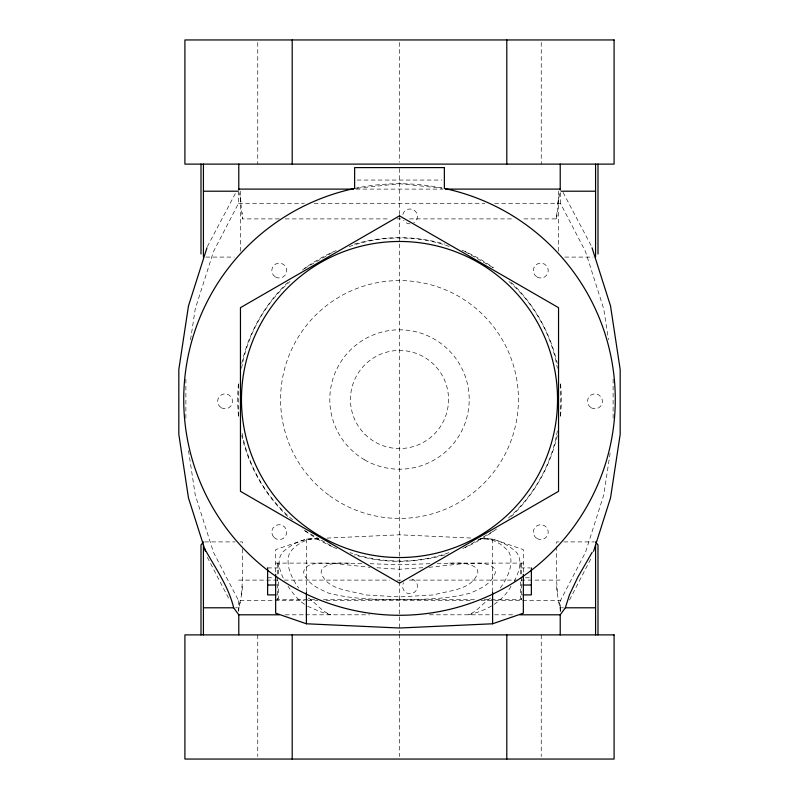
<?xml version="1.0" encoding="UTF-8"?>
<svg xmlns="http://www.w3.org/2000/svg" width="799" height="799" viewBox="0 0 799 799"><rect width="100%" height="100%" fill="white"/><g stroke="black" fill="none" stroke-linecap="round" stroke-linejoin="round"><path stroke-width="0.6" stroke-dasharray="4 3" d="M556.553 218.896L558.791 196.814M556.853 212.644L556.673 218.896L521.008 218.896M241.398 594.865L242.447 580.104L242.447 548.883M242.277 586.356C242.656 596.094 237.842 605.133 238.781 614.801M478.771 539.565L480.389 539.575L480.529 538.556C491.844 538.107 502.701 543.62 509.313 552.728C514.186 564.893 507.245 578.156 500.304 588.094M190.552 339.775L195.226 309.033L213.483 251.595L238.561 203.286L238.561 192.649M610.126 453.063L603.774 494.871L585.517 552.309L560.439 600.618L560.439 611.255M557.472 204.135L560.349 191.211M241.598 368.309C247.32 335.19 264.719 303.66 290.017 281.518M557.382 430.821C551.46 465.038 533.033 497.377 506.466 519.75M240.329 602.186L238.781 607.789L235.595 607.789M336.998 548.773A161.827 161.827 0 0 1 333.682 547.335L320.159 539.535L318.611 539.575L318.471 538.556C307.156 538.107 296.299 543.62 289.687 552.728C284.814 564.893 291.755 578.156 298.696 588.094M514.186 581.402C518.721 572.603 523.585 560.179 515.864 551.65C506.137 543.39 493.542 536.748 480.389 539.575M207.34 246.631L235.925 192.429M569.507 599.959L591.659 557.273M510.99 586.216C502.321 602.326 485.562 611.025 468.314 614.801C478.152 611.235 483.655 601.637 492.593 596.883M304.379 268.584L333.882 251.595M465.318 547.335L494.621 530.416M318.431 538.536L306.407 539.035L275.655 549.632L275.655 575.56M349.173 246.631C381.233 235.106 417.767 235.106 449.827 246.631M448.928 552.658C417.418 563.804 381.582 563.804 350.072 552.658M357.063 188.194L399.5 183.73L441.937 188.194M422.831 567.689L399.5 569.268L376.169 567.689M428.913 567.34L462.301 563.714L476.843 563.135C482.946 563.295 489.907 563.655 494.321 568.459L495.42 572.254C492.474 583.52 480.249 588.753 470.491 593.068C447.34 599.14 423.29 599.58 399.5 599.43C375.71 599.58 351.66 599.14 328.509 593.068C318.751 588.753 306.526 583.52 303.58 572.254L304.679 568.459C309.093 563.655 316.054 563.295 322.157 563.135L336.699 563.714L370.087 567.34M326.961 538.097L399.5 534.801L472.039 538.097M361.837 563.595C349.123 564.464 332.803 559.699 322.127 568.459L321.028 572.254C326.611 590.461 350.122 590.241 365.233 594.925L399.5 596.903L433.767 594.925C448.878 590.241 472.389 590.461 477.972 572.254L476.873 568.459C466.197 559.699 449.877 564.464 437.163 563.595M429.992 563.685L399.5 564.723L369.008 563.685M357.133 180.055L441.867 180.055M355.954 189.103L443.046 189.103M238.561 203.286L304.379 203.286M314.147 203.286L484.853 203.286M494.621 203.286L560.439 203.286L585.517 251.595L603.774 309.033L608.448 339.775M279.241 218.896L242.327 218.896L242.147 212.644M285.223 218.896L389.532 218.896M397.003 218.896L401.997 218.896M409.468 218.896L513.777 218.896M205.882 257.088L234.207 257.088M564.793 257.088L593.118 257.088M204.644 541.912L235.136 541.912M240.01 541.912L242.447 541.912L242.447 543.11M558.99 541.912L556.553 541.912L556.553 580.104L557.602 594.865M563.864 541.912L594.356 541.912M275.655 563.095L349.303 563.095M449.697 563.095L523.345 563.095M277.433 563.834L278.322 563.834L278.322 575.799M521.567 563.834L520.678 563.834L520.678 576.858M267.635 567.909L278.322 567.909M520.678 567.909L530.176 567.909M267.635 577.787L273.578 577.787M525.422 577.787L531.365 577.787M238.561 580.104L279.241 580.104M284.334 580.104L389.612 580.104M397.003 580.104L401.997 580.104M409.388 580.104L516.733 580.104M521.008 580.104L560.439 580.104M277.433 598.97L278.322 598.97L278.322 580.134M521.567 598.97L520.678 598.97L520.678 577.787M275.655 599.719L314.796 599.719M323.515 599.719L475.485 599.719M484.204 599.719L521.567 599.719L521.567 563.095M188.504 450.606L195.226 494.871L213.483 552.309L238.561 600.618L304.379 600.618M307.845 600.618L317.812 600.618M326.192 600.618L472.808 600.618M481.188 600.618L493.402 600.618M494.621 600.618L560.439 600.618M558.671 602.186L560.219 607.789L563.405 607.789M285.223 614.801L304.379 614.801M305.598 614.801L369.597 614.801M429.403 614.801L491.035 614.801M494.621 614.801L513.777 614.801M318.611 539.575C305.458 536.748 292.863 543.39 283.136 551.65C276.015 559.44 279.57 570.965 283.825 579.235M480.638 538.496L492.593 539.035L523.345 549.632L523.345 575.56M465.118 251.595L494.621 268.584M307.515 606.241L320.529 611.824L330.686 614.801C320.848 611.235 315.345 601.637 306.407 596.883M304.379 530.416L317.473 537.977M304.559 604.364C297.717 599.739 292.554 593.008 288.01 586.216M508.983 281.518C534.281 303.66 551.68 335.19 557.402 368.309M292.534 519.75C265.967 497.377 247.54 465.038 241.618 430.821M563.075 192.429L591.659 246.631M207.34 557.273L229.493 599.959M238.651 191.211L241.528 204.135M240.209 196.814L242.447 218.896M556.723 586.356C556.364 595.694 560.758 604.394 560.349 613.632M613.113 379.145L613.113 419.825M560.439 192.649L560.439 203.286M560.219 607.789L560.219 612.463M558.631 191.211L558.631 251.236M541.243 42.437L541.243 164.115M541.243 634.885L541.243 756.563M492.593 539.035L492.593 592.369M399.5 42.447L399.5 162.297M399.5 168.539L399.5 214.731M399.5 215.98L399.5 580.523M399.5 581.772L399.5 632.958M399.5 634.206L399.5 756.553M306.407 539.035L306.407 592.369M277.433 563.095L277.433 599.719M257.757 42.437L257.757 164.115M257.757 634.885L257.757 756.563M240.369 191.211L240.369 252.364M238.561 600.618L238.561 611.255M185.887 379.145L185.887 419.825M411.954 579.115A7.451 7.451 0 0 1 417.018 588.853A7.451 7.451 0 0 1 406.871 593.058A7.451 7.451 0 0 1 403.575 582.581M402.826 214.482A7.451 7.451 0 0 1 414.551 210.507A7.451 7.451 0 0 1 413.742 222.861M410.027 223.86A7.451 7.451 0 0 1 403.575 220.134M354.636 188.444A215.77 215.77 0 0 1 441.987 187.955M557.273 435.515A161.827 161.827 0 0 1 511.34 516.454M496.559 528.988A161.827 161.827 0 0 1 462.002 548.773M444.863 554.836A161.827 161.827 0 0 1 354.137 554.836M332.584 546.846A161.827 161.827 0 0 1 302.441 528.988M287.66 516.454A161.827 161.827 0 0 1 241.727 435.515M241.727 363.485A161.827 161.827 0 0 1 287.66 282.546M302.441 270.012A161.827 161.827 0 0 1 336.998 250.227M354.137 244.164A161.827 161.827 0 0 1 444.863 244.164M462.002 250.227A161.827 161.827 0 0 1 493.642 267.875M511.34 282.546A161.827 161.827 0 0 1 557.273 363.485M560.439 416.419L560.439 382.581A161.827 161.827 0 0 1 560.439 416.419M238.561 416.419L238.561 382.581A161.827 161.827 0 0 0 238.561 416.419M364.654 459.864A69.703 69.703 0 0 0 469.203 399.5A69.703 69.703 0 0 0 364.654 339.136A69.703 69.703 0 0 0 364.654 459.864M537.078 277.033A7.451 7.451 0 0 0 548.244 270.581A7.451 7.451 0 0 0 537.078 264.129A7.451 7.451 0 0 0 537.078 277.033M221.353 407.81A7.451 7.451 0 0 0 232.529 401.358A7.451 7.451 0 0 0 221.353 394.906A7.451 7.451 0 0 0 221.353 407.81M273.977 537.397A7.451 7.451 0 0 0 286.442 534.062A7.451 7.451 0 0 0 277.323 524.943A7.451 7.451 0 0 0 273.977 537.397M591.24 407.81A7.451 7.451 0 0 0 602.416 401.358A7.451 7.451 0 0 0 591.24 394.906A7.451 7.451 0 0 0 591.24 407.81M275.525 277.033A7.451 7.451 0 0 0 286.691 270.581A7.451 7.451 0 0 0 275.525 264.129A7.451 7.451 0 0 0 275.525 277.033M329.597 495.71A118.921 118.921 0 0 0 517.772 411.934A118.921 118.921 0 0 0 351.131 290.866A118.921 118.921 0 0 0 329.597 495.71M537.078 538.586A7.451 7.451 0 0 0 548.244 532.134A7.451 7.451 0 0 0 537.078 525.682A7.451 7.451 0 0 0 537.078 538.586M364.823 434.177A49.039 49.039 0 0 0 446.871 412.194A49.039 49.039 0 0 0 386.806 352.129A49.039 49.039 0 0 0 364.823 434.177"/><path stroke-width="1.2" d="M560.219 634.885L560.219 614.801L565.332 607.789L569.447 594.865L577.807 577.218L592.219 552.249M206.961 247.82L188.474 305.957L178.826 369.478L178.826 434.426L188.474 497.947L205.453 551.34M593.547 551.34L610.526 497.947L620.174 434.426L620.174 369.478L610.526 305.957L592.039 247.82M203.425 541.912L200.998 544.998L200.998 634.885M275.655 574.351L275.655 613.183L306.407 623.779L399.5 628.014L492.593 623.779L523.345 613.183L523.345 574.351M238.561 189.103L353.478 189.103M445.522 189.103L560.439 189.103M203.425 191.211L237.902 191.211M561.098 191.211L595.575 191.211M267.635 585.018L275.945 585.018M523.055 585.018L531.365 585.018M275.945 594.905L267.635 594.905L267.635 567.909M523.055 594.905L531.365 594.905L531.365 567.909M203.425 607.789L233.668 607.789L238.781 614.801L238.781 634.885M565.332 607.789L595.575 607.789M238.561 614.801L279.241 614.801M519.759 614.801L560.439 614.801M595.575 541.912L598.002 544.998L598.002 634.885M204.574 548.583C215.111 567.829 228.504 586.096 233.668 607.789M598.002 164.115L598.002 254.002M595.575 164.115L595.575 257.088M595.575 544.968L595.575 634.885M560.219 164.115L560.219 190.042M506.796 39.95L506.796 164.115M506.796 634.885L506.796 759.05M492.593 592.369L492.593 623.779M306.407 592.369L306.407 623.779M292.204 39.95L292.204 164.115M292.204 634.885L292.204 759.05M238.781 164.115L238.781 190.042M203.425 164.115L203.425 257.088M203.425 544.289L203.425 634.885M200.998 164.115L200.998 254.002M399.5 215.85L240.459 307.675L240.459 491.325L399.5 583.15L558.541 491.325L558.541 307.675L399.5 215.85M614.091 39.95L184.909 39.95L184.909 164.115L614.091 164.115L614.091 39.95M444.364 167.6L354.636 167.6L354.636 188.444A215.77 215.77 0 0 0 220.614 520.159A215.77 215.77 0 0 0 578.386 520.159A215.77 215.77 0 0 0 444.364 188.444L444.364 167.6M614.091 634.885L184.909 634.885L184.909 759.05L614.091 759.05L614.091 634.885M320.479 536.359A158.032 158.032 0 0 0 557.532 399.5A158.032 158.032 0 0 0 320.479 262.641A158.032 158.032 0 0 0 320.479 536.359"/></g></svg>
